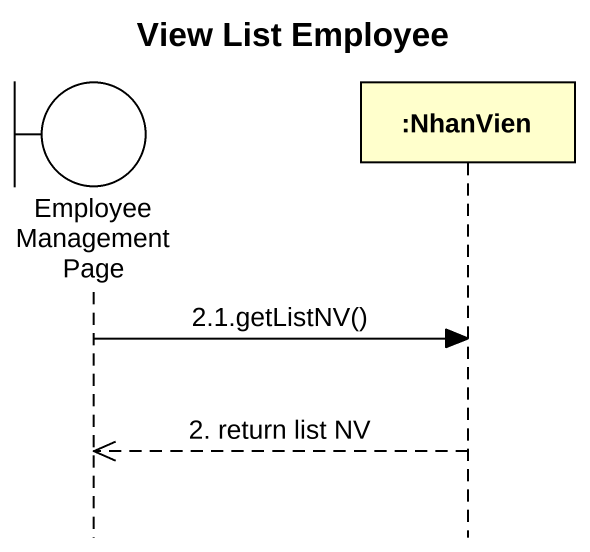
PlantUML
@startuml
title View List Employee
hide footbox
boundary "Employee Management Page" as Employee_Management_Page
participant ":NhanVien" as NhanVien

Employee_Management_Page -> NhanVien : 2.1.getListNV()
NhanVien -->> Employee_Management_Page : 2. return list NV
@enduml
